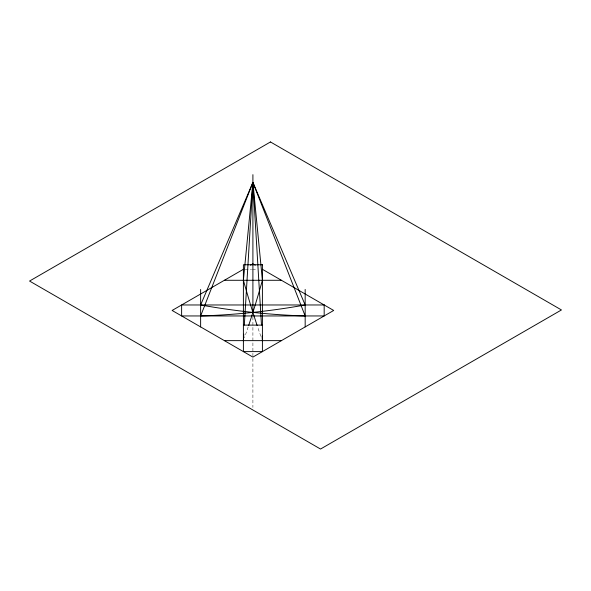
<?xml version="1.0" encoding="UTF-8"?>
<svg xmlns="http://www.w3.org/2000/svg" width="591" height="591" viewBox="0 0 591 591"><rect width="100%" height="100%" fill="white"/><g stroke="black" fill="none" stroke-linecap="round" stroke-linejoin="round"><path stroke-width="0.44" stroke-dasharray="2.96 2.22" d="M245.206 269.304L251.544 269.304M252.446 269.304L256.974 269.304M252.904 317.012L252.904 357.621M252.904 358.545L252.904 407.458M248.146 327.015A595.174 86.929 -84 0 1 244.452 337.697M260.823 336.213A595.174 86.929 84 0 1 257.654 327.015"/><path stroke-width="0.89" d="M243.396 340.638L243.78 334.196M244.334 324.998L252.904 182.42L305.17 304.971A595.174 478.119 -17.5 0 1 200.63 315.949L252.904 182.42L305.17 315.949A595.174 478.119 17.5 0 1 200.63 304.971L252.904 182.42L262.404 280.282A595.174 86.929 -84 0 1 248.671 325.442M243.396 269.304L172.121 310.46L252.904 357.097L333.686 310.46L262.404 269.304M250.525 265.189L252.904 263.822L255.275 265.189M224.388 280.282L281.412 280.282M243.396 325.116L262.404 325.116M224.388 340.638L281.412 340.638M261.466 324.998L252.904 182.42L243.396 280.282A595.174 86.929 84 0 0 257.129 325.442M262.131 336.035L262.404 340.638M305.17 289.45L305.17 326.919M252.904 174.663L252.904 312.395M200.63 289.45L200.63 326.919M270.464 141.958L29.55 281.05L320.536 449.042L561.45 309.95L270.464 141.958M262.404 264.761L243.396 264.761L243.396 351.608L262.404 351.608L262.404 264.761M324.178 304.971L181.622 304.971L181.622 315.949L324.178 315.949L324.178 304.971"/></g></svg>
